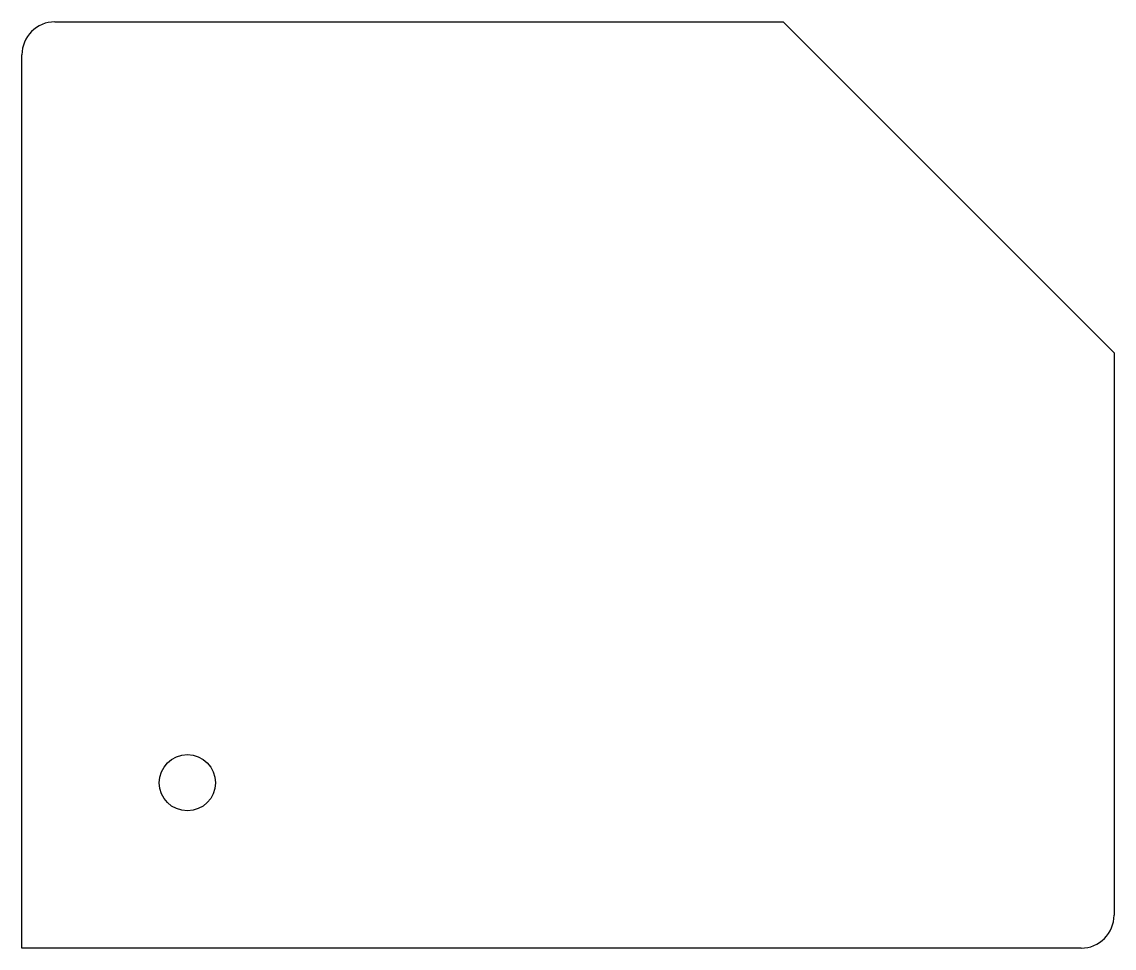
# Model space of a CAD drawing. Header units: millimetres. Extents: x -165 to 165, y -140 to 140.
import ezdxf

# ---------------------------------------------------------------- set-up
doc = ezdxf.new("R2010")
doc.units = ezdxf.units.MM

msp = doc.modelspace()

# ---------------------------------------------------------------- linework, layer by layer
at = {"color": 7, "linetype": 'Continuous', "lineweight": 25}
for p, q in [((-155, 140), (65, 140)), ((65, 140), (165, 40)), ((-165, -140), (-165, 130)), ((165, 40), (165, -130)), ((155, -140), (-165, -140))]:
    msp.add_line(p, q, dxfattribs=at)
msp.add_circle((-115, -90), 8.5, dxfattribs=at)
for centre, start, end in [((-155, 130), 90, 180), ((155, -130), 270, 0)]:
    msp.add_arc(centre, 10, start, end, dxfattribs=at)

doc.saveas('drawing.dxf')
